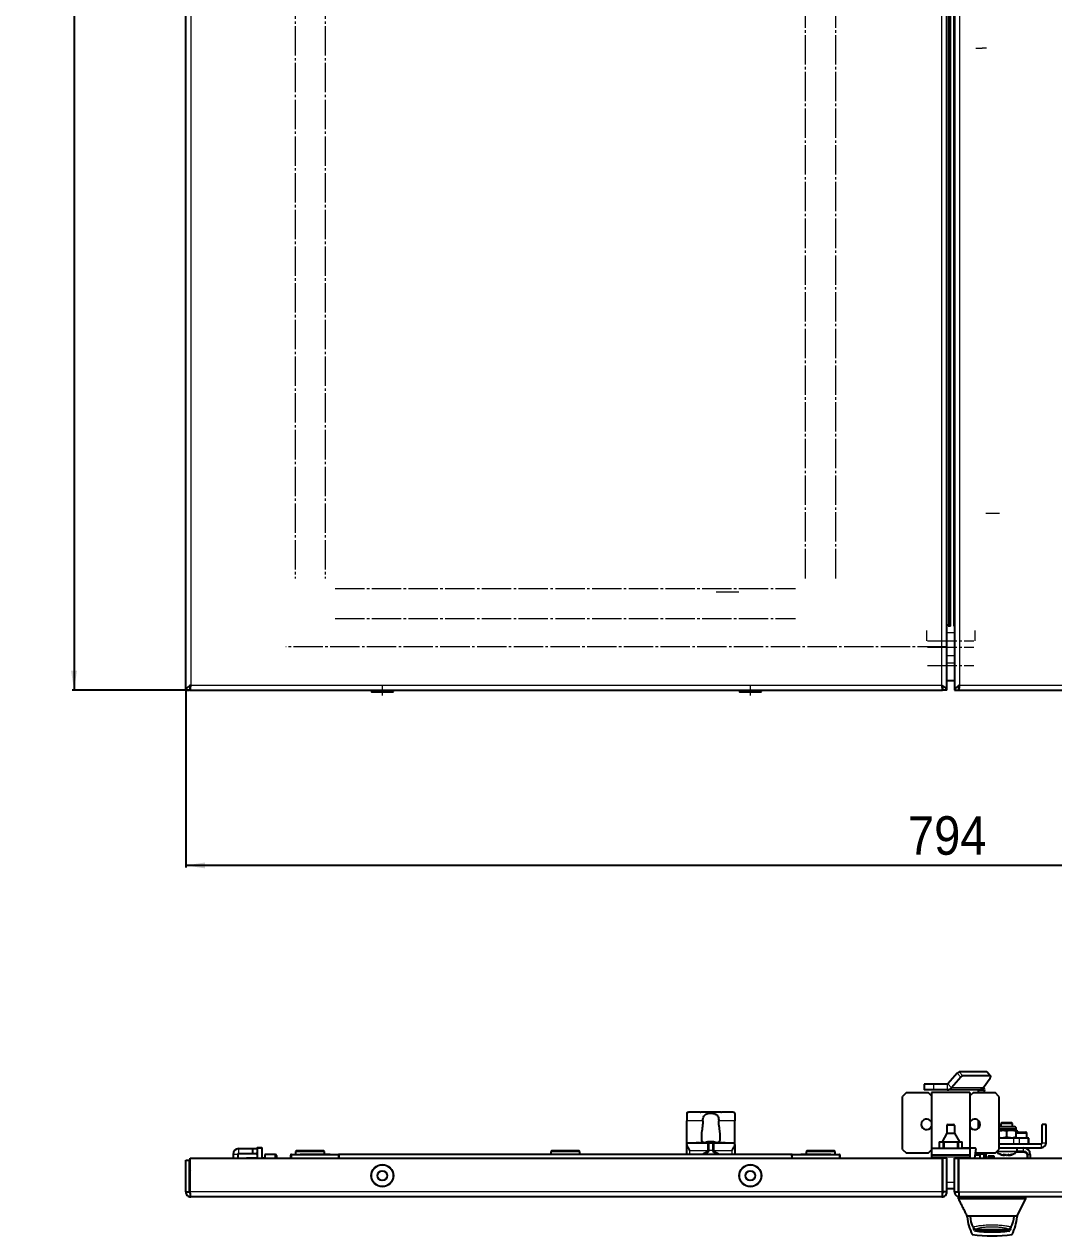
# Model space of a CAD drawing. Header units: millimetres. Extents: x -668 to 1488, y -492 to 1018.
# Drawn here: x 535 to 1069, y -492 to 137 of the extents above; entities that cross this region are included whole.
import ezdxf

# ---------------------------------------------------------------- set-up
doc = ezdxf.new("R2010")
doc.units = ezdxf.units.MM
doc.linetypes.add('SLD-Осевая', pattern=[19.05, 15.24, -1.27, 1.27, -1.27])
doc.linetypes.add('SLD-Сплошная', pattern=[0])
doc.layers.add('FORMAT', color=7, linetype='SLD-Сплошная')
doc.styles.add('SLDTEXTSTYLE0', font='GOTHICI.TTF', dxfattribs={"width": 0.913})
doc.styles.add('SLDTEXTSTYLE1', font='GOTHIC.TTF', dxfattribs={"width": 0.913})
doc.dimstyles.new('SLDDIMSTYLE0', dxfattribs={"dimtxt": 20, "dimasz": 10, "dimexe": 0, "dimexo": 0.0625, "dimgap": 5, "dimtad": 2, "dimdec": 1, "dimrnd": 1e-09, "dimzin": 12, "dimdsep": 46, "dimtxsty": 'SLDTEXTSTYLE0', "dimsah": 1, "dimcen": 0.09, "dimadec": 0, "dimazin": 3, "dimtfac": 1, "dimtofl": 0, "dimtmove": 0, "dimatfit": 3, "dimfxl": 0, "dimfrac": 2, "dimtolj": 1, "dimtzin": 12, "dimarcsym": 0})

# ---------------------------------------------------------------- blocks, each defined once
blk = doc.blocks.new('_D_1')
at = {"layer": 'FORMAT'}
for p, q in [((620.85, 746.66), (559.55, 746.66)), ((560.55, 746.66), (560.55, -208.34)), ((620.85, -208.34), (559.55, -208.34))]:
    blk.add_line(p, q, dxfattribs=at)
for points in [[(560.55, 746.66), (559.01, 736.66), (562.09, 736.66)], [(560.55, -208.34), (562.09, -198.34), (559.01, -198.34)]]:
    blk.add_solid(points, dxfattribs=at)
at = {"layer": 'FORMAT', "insert": (535, 246.99), "char_height": 20, "attachment_point": 1, "rotation": 90, "style": 'SLDTEXTSTYLE1'}
blk.add_mtext('955', dxfattribs=at)
blk = doc.blocks.new('_D_2')
at = {"layer": 'FORMAT'}
for p, q in [((618.56, -208.35), (618.56, -300.34)), ((1412.56, -208.35), (1412.56, -300.34)), ((1412.56, -299.34), (618.56, -299.34))]:
    blk.add_line(p, q, dxfattribs=at)
for points in [[(618.56, -299.34), (628.56, -300.88), (628.56, -297.8)], [(1412.56, -299.34), (1402.56, -297.8), (1402.56, -300.88)]]:
    blk.add_solid(points, dxfattribs=at)
at = {"layer": 'FORMAT', "insert": (993.39, -273.8), "char_height": 20, "attachment_point": 1, "style": 'SLDTEXTSTYLE1'}
blk.add_mtext('794', dxfattribs=at)

msp = doc.modelspace()

# ---------------------------------------------------------------- linework, layer by layer
at = {"color": 7, "linetype": 'SLD-Сплошная', "lineweight": 25}
for p, q in [((618.56, -208.34), (618.56, 746.66)), ((1013.56, -208.34), (1013.56, 746.66)), ((1017.56, 746.66), (1017.56, -208.34)), ((1013.56, -170.54), (1013.69, -170.54)), ((1013.56, -174.54), (1014.1, -174.54)), ((620.86, -208.34), (620.86, -206.64)), ((1011.26, -206.63), (1011.26, -208.34)), ((1013.56, -203.34), (1017.56, -203.34)), ((1019.86, -208.34), (1019.86, -206.64)), ((618.56, -208.34), (620.56, -208.34)), ((620.86, -208.34), (1011.26, -208.34)), ((714.81, -208.34), (714.81, -209.09)), ((726.06, -209.34), (715.06, -209.34)), ((726.31, -209.09), (726.31, -208.34)), ((905.81, -208.34), (905.81, -209.09)), ((908.55, -209.34), (906.06, -209.34)), ((917.06, -209.34), (908.55, -209.34)), ((917.31, -209.09), (917.31, -208.34)), ((1013.56, -208.34), (1011.56, -208.34)), ((1017.56, -208.34), (1019.56, -208.34)), ((1019.86, -208.34), (1410.26, -208.34)), ((1018.91, -407.19), (1014.14, -412.69)), ((1034.16, -406.49), (1020.02, -406.49)), ((1035.99, -408.61), (1021.86, -408.61)), ((1036.28, -408.71), (1034.44, -406.59)), ((1001.83, -412.87), (1001.83, -415.87)), ((1006.83, -412.87), (1001.83, -412.87)), ((1013.78, -412.87), (1006.83, -412.87)), ((1020.74, -409.31), (1015.98, -414.81)), ((1032.45, -414.81), (1036.02, -409.7)), ((992.56, -417.25), (990.56, -419.25)), ((990.56, -446.75), (990.56, -419.25)), ((992.56, -417.25), (1003.81, -417.25)), ((1006.83, -415.87), (1001.83, -415.87)), ((1005.56, -419), (1003.81, -417.25)), ((1025.56, -417.25), (1005.56, -417.25)), ((1005.56, -417.25), (1005.56, -446.25)), ((1013.78, -415.87), (1006.83, -415.87)), ((1030.3, -415.87), (1013.78, -415.87)), ((1025.56, -417.25), (1025.56, -445.85)), ((1027.31, -417.25), (1025.56, -419)), ((1027.31, -417.25), (1038.56, -417.25)), ((1033.06, -416.17), (1030.06, -416.17)), ((1030.06, -417.25), (1030.06, -416.17)), ((1033.06, -417.25), (1033.06, -416.17)), ((1040.56, -419.25), (1038.56, -417.25)), ((1040.56, -419.25), (1040.56, -446.75)), ((885.57, -427.46), (880.06, -427.46)), ((886.46, -427.41), (885.94, -427.41)), ((895.65, -427.35), (886.46, -427.35)), ((896.17, -427.41), (895.65, -427.4)), ((902.06, -427.46), (896.54, -427.46)), ((878.56, -428.02), (878.56, -431.85)), ((878.56, -443.35), (878.56, -431.85)), ((903.56, -428.02), (903.56, -431.85)), ((903.56, -443.35), (903.56, -431.85)), ((1014.05, -433.75), (1017.06, -433.75)), ((1030.06, -432.5), (1030.06, -431.87)), ((1030.06, -432.5), (1030.5, -432.5)), ((1030.06, -435.64), (1030.06, -432.5)), ((1042.06, -432.85), (1041.56, -433.35)), ((1041.56, -433.35), (1041.56, -434.85)), ((1047.3, -433.35), (1041.56, -433.35)), ((1042.06, -432.85), (1046.84, -432.85)), ((1046.84, -432.85), (1047.06, -432.85)), ((1047.56, -433.35), (1047.06, -432.85)), ((1047.56, -433.35), (1047.3, -433.35)), ((1047.56, -434.85), (1047.56, -433.35)), ((1063.06, -443.25), (1063.06, -433.85)), ((1065.06, -433.85), (1063.06, -433.85)), ((1065.06, -443.25), (1065.06, -433.85)), ((886.21, -439.14), (886.21, -441.72)), ((895.91, -441.72), (895.91, -439.14)), ((1013.55, -438.25), (1011.06, -442.75)), ((1013.55, -434.25), (1013.55, -438.25)), ((1013.55, -438.25), (1017.56, -438.25)), ((1017.56, -434.25), (1017.56, -438.25)), ((1017.56, -438.25), (1020.06, -442.75)), ((1040.59, -434.85), (1040.56, -434.85)), ((1040.56, -436.85), (1042.16, -436.85)), ((1040.59, -434.85), (1048.52, -434.85)), ((1044.69, -437.3), (1042.16, -436.85)), ((1047.16, -436.85), (1042.16, -436.85)), ((1044.69, -440.41), (1044.69, -437.3)), ((1049.62, -437.3), (1047.16, -436.85)), ((1049.56, -436.85), (1047.16, -436.85)), ((1049.56, -436.85), (1049.56, -435.89)), ((1050.31, -437.29), (1049.56, -436.85)), ((1049.56, -436.85), (1049.56, -436.85)), ((1049.62, -440.41), (1049.62, -437.3)), ((1049.62, -437.85), (1054.46, -437.85)), ((1050.33, -437.85), (1050.33, -437.3)), ((1055.06, -440.85), (1055.06, -438.45)), ((646.11, -446.3), (653.11, -446.3)), ((653.11, -446.3), (653.11, -448.8)), ((653.11, -446.3), (655.11, -446.3)), ((655.61, -446.34), (655.11, -446.3)), ((655.61, -445.8), (658.11, -445.8)), ((655.61, -446.3), (655.61, -445.8)), ((655.61, -446.3), (655.61, -451.35)), ((658.11, -445.8), (658.11, -446.3)), ((658.11, -446.3), (658.11, -451.35)), ((878.56, -444.23), (878.56, -443.35)), ((878.56, -443.35), (892.06, -443.35)), ((878.56, -449.35), (878.56, -444.23)), ((883.43, -443.25), (883.43, -443.35)), ((883.58, -443.25), (883.58, -443.35)), ((883.7, -443.25), (883.7, -443.35)), ((884.5, -443.25), (883.7, -443.25)), ((884.5, -443.25), (884.5, -443.35)), ((884.66, -443.25), (884.66, -443.35)), ((884.77, -443.25), (884.77, -443.35)), ((885.11, -443.25), (885.11, -443.35)), ((885.3, -443.25), (885.3, -443.35)), ((885.83, -443.25), (885.83, -443.35)), ((886.31, -443.25), (886.31, -443.35)), ((886.48, -443.25), (886.48, -443.35)), ((886.93, -443.25), (886.93, -443.35)), ((887.08, -443.25), (887.08, -443.35)), ((887.2, -443.25), (887.2, -443.35)), ((887.51, -443.25), (887.51, -443.35)), ((888.79, -443.25), (887.67, -443.25)), ((888.79, -443.25), (888.79, -443.35)), ((888.92, -443.25), (888.92, -443.35)), ((889.11, -443.25), (889.11, -443.35)), ((889.12, -443.25), (889.12, -443.35)), ((889.72, -443.25), (889.12, -443.25)), ((889.55, -442.84), (889.55, -442.8)), ((889.72, -443.25), (889.72, -443.35)), ((890.61, -443.25), (890.04, -443.25)), ((890.06, -447.35), (890.06, -443.35)), ((890.06, -443.35), (892.06, -443.35)), ((890.11, -442.75), (890.11, -442.73)), ((890.61, -443.25), (890.61, -443.35)), ((890.62, -443.25), (890.62, -443.35)), ((890.63, -443.25), (890.81, -443.25)), ((890.81, -443.25), (890.81, -443.35)), ((890.81, -443.25), (890.81, -443.25)), ((890.82, -443.25), (890.82, -443.35)), ((890.98, -443.25), (890.98, -443.35)), ((891.77, -443.25), (890.98, -443.25)), ((891.56, -443.03), (891.58, -442.73)), ((891.77, -443.25), (891.77, -443.35)), ((891.78, -443.02), (891.8, -442.8)), ((891.92, -443.25), (891.92, -443.35)), ((892.03, -443.29), (892.37, -443.28)), ((892.04, -443.25), (892.04, -443.35)), ((892.06, -443.35), (892.06, -447.35)), ((892.47, -443.25), (892.47, -443.35)), ((892.56, -443.35), (903.56, -443.35)), ((892.59, -443.25), (892.59, -443.35)), ((892.96, -443.25), (892.96, -443.35)), ((893.21, -443.25), (893.21, -443.35)), ((893.33, -443.25), (893.33, -443.35)), ((893.48, -443.25), (893.48, -443.35)), ((893.6, -443.25), (893.6, -443.35)), ((894.03, -443.25), (894.03, -443.35)), ((894.06, -443.25), (894.03, -443.25)), ((894.06, -443.25), (894.06, -443.35)), ((894.09, -443.25), (894.09, -443.35)), ((894.26, -443.25), (894.26, -443.35)), ((894.61, -443.25), (894.61, -443.35)), ((895.1, -443.25), (895.1, -443.35)), ((895.3, -443.25), (895.3, -443.35)), ((895.64, -443.25), (895.64, -443.35)), ((895.79, -443.25), (895.79, -443.35)), ((896.86, -443.25), (895.79, -443.25)), ((896.86, -443.25), (896.86, -443.35)), ((897.17, -443.25), (897.17, -443.35)), ((897.33, -443.25), (897.33, -443.35)), ((897.71, -443.25), (897.71, -443.35)), ((898.46, -443.25), (897.71, -443.25)), ((898.46, -443.25), (898.46, -443.35)), ((903.56, -444.23), (903.56, -443.35)), ((903.56, -444.23), (903.56, -449.35)), ((1025.56, -446.25), (1005.56, -446.25)), ((1005.56, -446.25), (1005.56, -449.75)), ((1009.56, -442.75), (1009.56, -446.25)), ((1009.56, -442.75), (1011.06, -442.75)), ((1011.06, -442.75), (1020.06, -442.75)), ((1012.06, -442.75), (1012.06, -446.25)), ((1019.06, -442.75), (1019.06, -446.25)), ((1020.06, -442.75), (1021.56, -442.75)), ((1021.56, -446.25), (1021.56, -442.75)), ((1021.56, -445.85), (1028.18, -445.85)), ((1025.56, -446.25), (1025.56, -449.75)), ((1028.62, -446.29), (1027.89, -451.35)), ((1028.62, -446.29), (1028.18, -445.85)), ((1048.25, -440.85), (1040.56, -440.85)), ((1040.56, -443.85), (1062.46, -443.85)), ((1040.56, -445.85), (1062.46, -445.85)), ((1044.69, -440.41), (1042.16, -440.85)), ((1049.62, -440.41), (1047.16, -440.85)), ((1051.33, -440.85), (1048.25, -440.85)), ((1049.56, -440.85), (1049.56, -440.85)), ((1050.06, -447.85), (1050.06, -445.85)), ((1055.79, -440.85), (1051.33, -440.85)), ((1056.06, -440.85), (1055.79, -440.85)), ((1056.06, -443.85), (1056.06, -440.85)), ((618.56, -468.75), (618.56, -452.35)), ((618.56, -452.35), (620.56, -452.35)), ((620.56, -468.75), (620.56, -452.35)), ((620.86, -468.75), (620.86, -451.35)), ((620.86, -451.35), (1011.26, -451.35)), ((643.11, -449.3), (643.11, -451.35)), ((645.61, -449.3), (645.61, -451.35)), ((646.11, -448.8), (653.11, -448.8)), ((650.16, -451.3), (650.11, -451.35)), ((655.61, -451.3), (650.16, -451.3)), ((650.16, -451.3), (650.16, -451.35)), ((653.11, -448.8), (655.11, -448.8)), ((659.36, -451.3), (658.11, -451.3)), ((665.01, -449.3), (659.61, -449.3)), ((659.61, -449.3), (659.61, -451.35)), ((665.61, -449.9), (665.61, -451.35)), ((673.06, -451.35), (673.06, -449.65)), ((673.36, -449.35), (697.76, -449.35)), ((676.06, -447.35), (675.56, -447.85)), ((675.56, -447.85), (675.56, -449.35)), ((690.56, -447.85), (675.56, -447.85)), ((676.06, -447.35), (690.06, -447.35)), ((677.91, -449.15), (677.91, -449.35)), ((681.72, -449.15), (681.72, -449.35)), ((681.72, -449.15), (682.52, -449.15)), ((682.52, -449.15), (682.52, -449.35)), ((682.52, -449.15), (684.4, -449.15)), ((683.86, -449.15), (683.86, -449.13)), ((684.4, -449.15), (684.4, -449.35)), ((684.4, -449.15), (685.45, -449.15)), ((685.45, -449.15), (685.45, -449.35)), ((685.45, -449.15), (686.85, -449.15)), ((687.01, -449.13), (687.01, -449.35)), ((687.1, -449.15), (687.1, -449.35)), ((687.1, -449.15), (688.46, -449.15)), ((688.46, -449.15), (688.46, -449.35)), ((688.46, -449.15), (690.45, -449.15)), ((690.56, -447.85), (690.06, -447.35)), ((690.45, -449.15), (690.45, -449.35)), ((690.45, -449.15), (693.41, -449.15)), ((690.56, -449.15), (690.56, -447.85)), ((693.41, -449.15), (693.41, -449.35)), ((933.06, -449.35), (698.06, -449.35)), ((698.06, -449.35), (698.06, -449.65)), ((698.06, -449.65), (698.06, -450.3)), ((698.06, -450.3), (698.06, -451.35)), ((808.56, -447.35), (808.06, -447.85)), ((808.06, -447.85), (808.06, -449.35)), ((823.06, -447.85), (808.06, -447.85)), ((808.56, -447.35), (822.56, -447.35)), ((823.06, -447.85), (822.56, -447.35)), ((823.06, -449.35), (823.06, -447.85)), ((890.06, -447.35), (890.06, -447.38)), ((892.06, -447.38), (892.06, -447.35)), ((933.06, -449.35), (933.06, -449.65)), ((933.06, -450.3), (933.06, -449.65)), ((933.06, -450.3), (933.06, -451.35)), ((933.36, -449.35), (957.76, -449.35)), ((937.7, -449.15), (937.7, -449.35)), ((937.7, -449.15), (938.06, -449.15)), ((938.06, -449.15), (938.06, -449.35)), ((938.06, -449.15), (938.3, -449.15)), ((938.3, -449.15), (938.3, -449.35)), ((938.3, -449.15), (938.41, -449.15)), ((938.41, -449.15), (938.41, -449.35)), ((939.44, -449.15), (939.44, -449.35)), ((939.44, -449.15), (940.12, -449.15)), ((940.12, -449.15), (940.12, -449.35)), ((940.12, -449.15), (940.45, -449.15)), ((940.45, -449.15), (940.45, -449.35)), ((941.06, -447.35), (940.56, -447.85)), ((940.56, -447.85), (940.56, -449.15)), ((955.56, -447.85), (940.56, -447.85)), ((941.06, -447.35), (955.06, -447.35)), ((943.77, -449.35), (943.77, -449.13)), ((943.9, -449.15), (944.68, -449.15)), ((944.68, -449.15), (945.48, -449.15)), ((944.68, -449.15), (944.68, -449.35)), ((945.48, -449.15), (945.48, -449.35)), ((945.48, -449.15), (945.97, -449.15)), ((945.97, -449.15), (945.97, -449.35)), ((945.97, -449.15), (947.36, -449.15)), ((946.99, -449.13), (946.99, -449.15)), ((947.36, -449.15), (947.36, -449.35)), ((947.36, -449.15), (948.4, -449.15)), ((948.4, -449.15), (948.4, -449.35)), ((949.45, -449.15), (949.45, -449.35)), ((949.45, -449.15), (951.42, -449.15)), ((951.42, -449.15), (951.42, -449.35)), ((951.42, -449.15), (953.41, -449.15)), ((953.41, -449.15), (953.41, -449.35)), ((955.56, -447.85), (955.06, -447.35)), ((955.56, -449.35), (955.56, -447.85)), ((958.06, -449.65), (958.06, -451.35)), ((990.56, -446.75), (992.56, -448.75)), ((1003.81, -448.75), (992.56, -448.75)), ((1003.81, -448.75), (1005.56, -447)), ((1025.56, -449.75), (1005.56, -449.75)), ((1005.56, -449.75), (1005.56, -450.84)), ((1005.56, -450.84), (1005.56, -451.35)), ((1011.26, -468.75), (1011.26, -451.35)), ((1013.56, -451.35), (1011.56, -451.35)), ((1011.56, -468.75), (1011.56, -451.35)), ((1013.56, -468.75), (1013.56, -451.35)), ((1017.56, -451.35), (1019.56, -451.35)), ((1017.56, -468.75), (1017.56, -451.35)), ((1019.56, -468.75), (1019.56, -451.35)), ((1019.86, -468.75), (1019.86, -451.35)), ((1019.86, -451.35), (1410.26, -451.35)), ((1025.56, -449.75), (1025.56, -450.84)), ((1025.56, -450.84), (1025.56, -451.35)), ((1030.86, -449.75), (1028.12, -449.75)), ((1038.56, -448.75), (1028.26, -448.75)), ((1030.92, -448.75), (1030.86, -449.45)), ((1030.86, -451.35), (1030.86, -449.45)), ((1032.86, -451.35), (1032.86, -449.45)), ((1033.56, -449.75), (1032.86, -449.75)), ((1033.56, -449.75), (1033.56, -451.25)), ((1038.16, -450.3), (1034.96, -450.3)), ((1034.96, -450.3), (1034.96, -451.25)), ((1034.96, -451.05), (1038.16, -451.05)), ((1038.16, -451.25), (1038.16, -450.3)), ((1038.56, -448.75), (1040.56, -446.75)), ((1043.2, -449.7), (1043.2, -449.75)), ((1043.49, -449.3), (1043.49, -449.75)), ((1043.5, -449.75), (1043.5, -449.3)), ((1043.67, -449.75), (1043.5, -449.71)), ((1043.67, -449.29), (1043.67, -449.75)), ((1043.71, -449.75), (1043.71, -449.29)), ((1044.47, -449.67), (1044.47, -449.75)), ((1044.5, -449.69), (1044.5, -449.75)), ((1044.56, -449.72), (1044.5, -449.75)), ((1045.4, -449.75), (1045.4, -449.43)), ((1045.61, -449.75), (1045.61, -449.71)), ((1045.91, -449.65), (1045.91, -449.75)), ((1045.94, -449.65), (1045.94, -449.75)), ((1053.56, -447.75), (1050.02, -447.75)), ((1055.56, -451.35), (1055.56, -449.75)), ((1056.86, -449.45), (1056.86, -451.35)), ((618.56, -468.75), (620.56, -468.75)), ((1010.96, -471.35), (621.16, -471.35)), ((1011.56, -467.25), (1011.26, -467.25)), ((1013.56, -468.75), (1011.56, -468.75)), ((1011.56, -468.93), (1011.56, -469.35)), ((1017.56, -467.25), (1013.56, -467.25)), ((1017.56, -468.75), (1019.56, -468.75)), ((1019.56, -469.35), (1019.56, -468.75)), ((1019.56, -472.35), (1019.56, -471.35)), ((1020.16, -471.35), (1019.56, -471.35)), ((1409.96, -471.35), (1020.16, -471.35)), ((1054.56, -472.35), (1054.56, -471.35)), ((1049.06, -472.35), (1025.06, -472.35)), ((1050.06, -481.35), (1054.58, -472.3)), ((1026.46, -481.35), (1024.06, -481.35)), ((1024.09, -481.35), (1024.09, -481.56)), ((1047.65, -481.35), (1026.46, -481.35)), ((1050.06, -481.35), (1047.65, -481.35)), ((1050.02, -481.56), (1050.02, -481.35)), ((1031.22, -488.34), (1042.82, -488.34)), ((1031.22, -488.34), (1031.37, -488.34))]:
    msp.add_line(p, q, dxfattribs=at)
at = {"color": 7, "linetype": 'SLD-Сплошная', "lineweight": 18}
for p, q in [((621.16, 744.06), (621.16, -205.74)), ((1010.96, -205.74), (1010.96, 744.06)), ((1014.57, -175.47), (1014.57, 712.99)), ((1015.04, 713.01), (1015.04, -175.49)), ((1015.61, -175.16), (1015.61, 712.67)), ((1016.96, 712.67), (1016.96, -175.16)), ((1020.16, 190.31), (1020.16, -205.74)), ((1013.56, -178.53), (1017.56, -178.53)), ((1013.56, -182.85), (1017.56, -182.85)), ((1013.56, -186.08), (1017.56, -186.08)), ((1013.56, -190.4), (1017.56, -190.4)), ((1013.56, -194.17), (1017.56, -194.17)), ((1013.56, -195.62), (1017.56, -195.62)), ((621.16, -205.74), (1010.96, -205.74)), ((1020.16, -205.74), (1409.96, -205.74)), ((714.81, -209.09), (726.31, -209.09)), ((905.81, -209.09), (908.41, -209.09)), ((908.41, -209.09), (917.31, -209.09)), ((1020.74, -409.31), (1018.91, -407.19)), ((1021.86, -408.61), (1020.02, -406.49)), ((1035.99, -408.61), (1034.16, -406.49)), ((1006.83, -415.87), (1006.83, -412.87)), ((1013.78, -412.87), (1013.78, -415.87)), ((1014.14, -412.69), (1015.98, -414.81)), ((1032.45, -414.81), (1015.98, -414.81)), ((886.96, -431.85), (878.56, -431.85)), ((903.56, -431.85), (895.15, -431.85)), ((1017.56, -434.25), (1013.55, -434.25)), ((1040.56, -435.89), (1049.56, -435.89)), ((1055.06, -438.45), (1049.62, -438.45)), ((646.11, -448.8), (646.11, -446.3)), ((658.11, -446.3), (655.61, -446.3)), ((887.67, -443.25), (887.67, -443.35)), ((889.56, -447.35), (889.56, -443.35)), ((892.56, -443.35), (892.56, -447.35)), ((1011.56, -442.75), (1011.56, -446.25)), ((1019.56, -442.75), (1019.56, -446.25)), ((1048.25, -443.85), (1048.25, -440.85)), ((1051.33, -443.85), (1051.33, -440.85)), ((1053.26, -447.85), (1053.26, -445.85)), ((1055.79, -443.85), (1055.79, -440.85)), ((1062.46, -443.85), (1062.46, -445.85)), ((1063.06, -443.25), (1065.06, -443.25)), ((645.61, -449.3), (643.11, -449.3)), ((659.36, -451.35), (659.36, -451.3)), ((665.01, -451.35), (665.01, -449.3)), ((673.36, -449.65), (673.06, -449.65)), ((673.36, -449.35), (673.36, -449.65)), ((673.36, -449.65), (673.36, -451.35)), ((697.76, -449.65), (673.36, -449.65)), ((679.15, -449.15), (679.15, -449.35)), ((697.76, -449.35), (697.76, -449.65)), ((697.76, -451.35), (697.76, -449.65)), ((698.06, -449.65), (697.76, -449.65)), ((880.06, -447.35), (880.06, -449.35)), ((880.06, -447.35), (889.56, -447.35)), ((889.19, -447.86), (889.33, -448.35)), ((889.56, -447.35), (890.06, -447.35)), ((889.56, -447.38), (889.56, -447.35)), ((889.56, -447.38), (890.06, -447.38)), ((892.06, -447.35), (890.06, -447.35)), ((892.06, -447.35), (892.56, -447.35)), ((892.06, -447.38), (892.56, -447.38)), ((892.56, -447.35), (892.56, -447.38)), ((892.56, -447.35), (902.06, -447.35)), ((892.78, -448.35), (892.92, -447.86)), ((902.06, -449.35), (902.06, -447.35)), ((933.36, -449.65), (933.06, -449.65)), ((933.36, -449.65), (933.36, -449.35)), ((933.36, -449.65), (933.36, -451.35)), ((957.76, -449.65), (933.36, -449.65)), ((942.18, -449.15), (942.18, -449.35)), ((957.76, -449.35), (957.76, -449.65)), ((957.76, -451.35), (957.76, -449.65)), ((958.06, -449.65), (957.76, -449.65)), ((1025.56, -450.84), (1005.56, -450.84)), ((1028.18, -449.35), (1030.86, -449.35)), ((1032.86, -449.45), (1030.86, -449.45)), ((1032.86, -449.35), (1033.63, -449.35)), ((1034.06, -451.35), (1034.06, -449.75)), ((1039.06, -448.25), (1039.75, -448.25)), ((1049.49, -448.05), (1039.26, -448.05)), ((1049.59, -447.85), (1039.46, -447.85)), ((1049.38, -448.25), (1053.56, -448.25)), ((1049.96, -448.05), (1049.49, -448.05)), ((1050.06, -447.85), (1049.59, -447.85)), ((1055.06, -449.75), (1055.06, -451.35)), ((1055.5, -449.45), (1056.86, -449.45)), ((1011.56, -463.99), (1011.26, -463.99)), ((1017.56, -463.99), (1013.56, -463.99)), ((1011.26, -468.75), (620.86, -468.75)), ((1019.86, -468.75), (1410.26, -468.75)), ((1025.06, -472.35), (1025.06, -471.35)), ((1049.06, -472.35), (1049.06, -471.35))]:
    msp.add_line(p, q, dxfattribs=at)
at = {"color": 7, "linetype": 'SLD-Сплошная', "lineweight": 25, "flags": 128}
for points in [[(1036.02, -409.7), (1036.17, -409.47), (1036.27, -409.26), (1036.33, -409.07), (1036.35, -408.91), (1036.32, -408.78), (1036.25, -408.69), (1036.14, -408.63), (1035.99, -408.61)], [(1045.91, -449.7), (1045.9, -449.71), (1045.61, -449.75)], [(620.86, -457.33), (620.69, -457.6), (620.56, -457.85)], [(620.56, -461.85), (620.73, -460.24), (620.86, -459.75)], [(620.86, -463.95), (620.73, -463.46), (620.56, -461.85)], [(620.56, -465.85), (620.69, -466.1), (620.86, -466.37)], [(1027.94, -488.78), (1027.58, -487.89), (1027.48, -487.61)], [(1046.75, -487.3), (1046.53, -487.89), (1046.17, -488.78)]]:
    msp.add_lwpolyline(points, dxfattribs=at)
at = {"color": 7, "linetype": 'SLD-Сплошная', "lineweight": 18, "flags": 128}
for points in [[(620.86, -457.93), (620.56, -458.52), (620.56, -458.54)], [(620.56, -465.17), (620.56, -465.19), (620.86, -465.78)]]:
    msp.add_lwpolyline(points, dxfattribs=at)
at = {"color": 7, "linetype": 'SLD-Сплошная', "lineweight": 25}
for centre, radius in [((720.56, -460.35), 5.75), ((720.56, -460.35), 2.5), ((911.56, -460.35), 5.75), ((911.56, -460.35), 2.5)]:
    msp.add_circle(centre, radius, dxfattribs=at)
at = {"color": 7, "linetype": 'SLD-Сплошная', "lineweight": 18}
for centre in [(720.56, -460.35), (911.56, -460.35)]:
    msp.add_circle(centre, 5.5, dxfattribs=at)
at = {"color": 7, "linetype": 'SLD-Сплошная', "lineweight": 25}
for centre, radius, start, end in [((715.06, -209.09), 0.25, 180, 270), ((726.06, -209.09), 0.25, 270, 0), ((906.06, -209.09), 0.25, 180, 270), ((917.06, -209.09), 0.25, 270, 0), ((1020.44, -408.37), 1.93, 102.48392, 142.40224), ((1022.27, -410.49), 1.93, 102.48392, 142.40224), ((1034.19, -406.83), 0.349, 43.92833, 95.92878), ((1013.77, -412.38), 0.488, 270.87936, 320.24354), ((1013.73, -412.94), 2.93, 270.87936, 320.24354), ((1003.06, -433.75), 2.75, 24.61998, 335.38002), ((1014.05, -434.25), 0.5, 90, 180), ((1017.06, -434.25), 0.5, 0, 90), ((1028.06, -433.75), 2.75, 204.61998, 155.38002), ((1048.52, -435.89), 1.03, 0, 90), ((1054.46, -438.45), 0.6, 0, 90), ((646.11, -449.3), 3, 90, 180), ((891.06, -450.65), 8, 100.36105, 108.44798), ((891.05, -450.61), 7.96, 100.89077, 108.04758), ((888.74, -443.65), 0.629, 75.56061, 104.43939), ((891.13, -449.07), 6.42, 102.43439, 110.29863), ((890.3, -446.51), 3.79, 92.89181, 101.41741), ((890.8, -450.26), 7.54, 92.0538, 98.08286), ((890.03, -443.25), 0.529, 72.04531, 81.62058), ((890.32, -447.07), 4.35, 79.33098, 87.2142), ((891.79, -447.07), 4.35, 92.7858, 100.66902), ((887.8, -443.78), 3.47, 12.23422, 16.46564), ((891.73, -450.29), 7.26, 85.75775, 94.24225), ((891.3, -450.28), 7.56, 85.34019, 87.94363), ((892.1, -443.32), 0.598, 99.01037, 119.47613), ((890.94, -444.97), 2.34, 55.39631, 68.27823), ((891.81, -446.51), 3.79, 78.58259, 87.10819), ((891.06, -450.65), 8, 70.1778, 79.63895), ((1053.26, -449.45), 3.6, 0, 90), ((1062.46, -443.25), 0.6, 270, 0), ((1062.46, -443.25), 2.6, 270, 0), ((646.11, -449.3), 0.5, 90, 180), ((655.11, -449.3), 0.5, 0, 90), ((659.36, -451.05), 0.25, 270, 0), ((665.01, -449.9), 0.6, 0, 90), ((673.36, -449.65), 0.3, 90, 180), ((697.76, -449.65), 0.3, 0, 90), ((891.06, -454.35), 6.25, 106.01339, 126.8699), ((889.06, -447.38), 1, 286.01339, 0), ((893.06, -447.38), 1, 180, 253.98661), ((891.06, -454.35), 6.25, 53.1301, 73.98661), ((933.36, -449.65), 0.3, 90, 180), ((957.76, -449.65), 0.3, 0, 90), ((1034.46, -449.45), 1.6, 154.05552, 180), ((1044.56, -440.85), 9, 233.1301, 260.06184), ((1044.68, -441.13), 8.7, 247.04384, 262.19579), ((1044.27, -443.06), 6.77, 243.84337, 260.92447), ((1043.3, -442.23), 7.07, 264.24699, 275.75301), ((1044.33, -447.09), 2.78, 231.39719, 252.55931), ((1043.89, -444.96), 4.83, 261.51445, 261.84337), ((1043.7, -449.59), 0.261, 216.15143, 217.25209), ((1044.63, -440.91), 8.89, 263.76729, 264.01043), ((1045.23, -446.88), 2.97, 239.17887, 255.2323), ((1045.4, -448.14), 1.79, 219.07445, 243.97081), ((1043.83, -445.54), 4.26, 278.69652, 279.04651), ((1045.28, -445.54), 4.26, 260.95349, 261.30348), ((1043.8, -446.68), 3.19, 285.22643, 309.29893), ((1044.39, -448.61), 1.52, 311.59883, 339.64636), ((1044.48, -440.91), 8.89, 275.98957, 276.23271), ((1044.28, -442.75), 7.09, 279.44276, 293.2387), ((1045.22, -444.96), 4.83, 278.15663, 278.48555), ((1044.7, -441.7), 8.14, 278.72305, 291.64085), ((1044.56, -440.85), 9, 279.93816, 306.8699), ((1047.39, -447.9), 1.4, 257.05409, 282.94591), ((1049.81, -447.85), 0.25, 306.8699, 0), ((1016.12, -481.56), 7.98, 358.26695, 359.99994), ((1050.94, -479), 27, 185.96099, 206.16954), ((1037.06, -481.35), 11.4, 180, 210.87421), ((1037.06, -481.35), 11.4, 329.05608, 0), ((1023.17, -479), 27, 333.83046, 354.03918), ((1057.99, -481.56), 7.98, 180, 181.7325), ((1028.4, -488.59), 0.5, 203.04365, 263.74905), ((1037.06, -409.56), 80, 263.74905, 276.25095), ((1045.71, -488.59), 0.5, 276.25095, 336.95635), ((1037.06, -409.56), 82, 262.75342, 277.24658)]:
    msp.add_arc(centre, radius, start, end, dxfattribs=at)
at = {"color": 7, "linetype": 'SLD-Сплошная', "lineweight": 18}
for centre, radius, start, end in [((891.06, -454.35), 6.75, 106.01339, 132.20545), ((889.06, -447.38), 0.5, 286.01339, 0), ((893.06, -447.38), 0.5, 180, 253.98661), ((891.06, -454.35), 6.75, 47.79455, 73.98661)]:
    msp.add_arc(centre, radius, start, end, dxfattribs=at)
at = {"color": 7, "linetype": 'SLD-Сплошная', "lineweight": 25}
for points, knots in [([(621.16, -205.74), (620.87, -205.93), (620.23, -206.33), (619.38, -206.95), (618.7, -207.64), (618.6, -208.1), (618.56, -208.34)], [0, 0, 0, 0, 0.2113527, 0.4661677, 0.7210903, 1, 1, 1, 1]), ([(621.16, -205.74), (621.02, -206.12), (620.8, -206.74), (620.59, -207.61), (620.57, -208.1), (620.56, -208.34)], [0, 0, 0, 0, 0.4375, 0.71569, 1, 1, 1, 1]), ([(1011.56, -208.34), (1011.53, -207.96), (1011.48, -207.34), (1011.22, -206.48), (1011.04, -205.99), (1010.96, -205.74)], [0, 0, 0, 0, 0.4375, 0.71569, 1, 1, 1, 1]), ([(1013.56, -208.34), (1013.53, -208.16), (1013.46, -207.75), (1012.93, -207.13), (1012.06, -206.44), (1011.33, -205.98), (1010.96, -205.74)], [0, 0, 0, 0, 0.213506, 0.468322, 0.723241, 1, 1, 1, 1]), ([(1020.16, -205.74), (1019.87, -205.93), (1019.23, -206.33), (1018.38, -206.95), (1017.7, -207.64), (1017.6, -208.1), (1017.56, -208.34)], [0, 0, 0, 0, 0.211353, 0.466168, 0.72109, 1, 1, 1, 1]), ([(1020.16, -205.74), (1020.02, -206.12), (1019.8, -206.74), (1019.59, -207.61), (1019.57, -208.1), (1019.56, -208.34)], [0, 0, 0, 0, 0.4375, 0.71569, 1, 1, 1, 1]), ([(1032.6, -414.6), (1032.67, -414.7), (1033, -415.15), (1033.03, -415.72), (1033.06, -416.17)], [0, 0, 0, 0, 0.222729, 1, 1, 1, 1]), ([(880.06, -427.46), (879.89, -427.46), (879.55, -427.47), (879.11, -427.53), (878.77, -427.65), (878.58, -427.82), (878.56, -427.96), (878.56, -428.02)], [0, 0, 0, 0, 0.2129003, 0.4257071, 0.6406126, 0.8533821, 1, 1, 1, 1]), ([(885.57, -427.46), (885.68, -427.45), (885.81, -427.43), (885.92, -427.42), (885.94, -427.41)], [0, 0, 0, 0, 0.789403, 1, 1, 1, 1]), ([(896.17, -427.41), (896.19, -427.41), (896.3, -427.43), (896.43, -427.44), (896.54, -427.46)], [0, 0, 0, 0, 0.161974, 1, 1, 1, 1]), ([(903.56, -428.02), (903.54, -427.94), (903.51, -427.78), (903.27, -427.61), (902.91, -427.51), (902.49, -427.46), (902.19, -427.46), (902.06, -427.46)], [0, 0, 0, 0, 0.205683, 0.411346, 0.618649, 0.832339, 1, 1, 1, 1]), ([(886.96, -431.85), (886.91, -432.85), (886.8, -434.99), (886.28, -437.43), (886.22, -438.74), (886.21, -439.14)], [0, 0, 0, 0, 0.378823, 0.812228, 1, 1, 1, 1]), ([(886.96, -431.85), (886.98, -431.44), (887.02, -430.61), (887.39, -429.51), (888.04, -428.71), (888.96, -428.22), (890.11, -427.97), (891.44, -427.93), (892.79, -428.1), (893.91, -428.57), (894.64, -429.37), (895.03, -430.4), (895.14, -431.26), (895.15, -431.75), (895.15, -431.85)], [0, 0, 0, 0, 0.088505, 0.177138, 0.262858, 0.344694, 0.430485, 0.525193, 0.625645, 0.723911, 0.812494, 0.894483, 0.978997, 1, 1, 1, 1]), ([(895.91, -439.14), (895.82, -438.23), (895.65, -436.37), (895.18, -433.77), (895.16, -432.24), (895.15, -431.85)], [0, 0, 0, 0, 0.417668, 0.852903, 1, 1, 1, 1]), ([(1042.16, -436.85), (1042.1, -436.85), (1041.56, -436.85), (1041.03, -437), (1040.56, -437.12)], [0, 0, 0, 0, 0.1108998, 1, 1, 1, 1]), ([(1047.16, -436.85), (1047.1, -436.85), (1046.27, -436.86), (1045.45, -437.09), (1044.69, -437.3)], [0, 0, 0, 0, 0.0702006, 1, 1, 1, 1]), ([(1049.55, -436.85), (1049.56, -436.86), (1049.58, -436.88), (1049.61, -437.12), (1049.62, -437.3)], [0, 0, 0, 0, 0.268634, 1, 1, 1, 1]), ([(1050.33, -437.3), (1050.21, -437.23), (1049.97, -437.08), (1049.72, -437.04), (1049.59, -437.02)], [0, 0, 0, 0, 0.494003, 1, 1, 1, 1]), ([(878.56, -444.23), (878.58, -444.4), (878.64, -444.83), (879.1, -445.77), (879.63, -446.66), (879.98, -447.24), (880.05, -447.35), (880.06, -447.35)], [0, 0, 0, 0, 0.19414, 0.485275, 0.898779, 0.996769, 1, 1, 1, 1]), ([(883.58, -443.25), (883.55, -443.25), (883.51, -443.25), (883.46, -443.25), (883.43, -443.25), (883.43, -443.25), (883.43, -443.25)], [0, 0, 0, 0, 0.280836, 0.55925, 0.779182, 1, 1, 1, 1]), ([(883.7, -443.25), (883.7, -443.25), (883.69, -443.25), (883.67, -443.25), (883.62, -443.25), (883.59, -443.25), (883.58, -443.25)], [0, 0, 0, 0, 0.280888, 0.559482, 0.77927, 1, 1, 1, 1]), ([(884.66, -443.25), (884.64, -443.25), (884.61, -443.25), (884.55, -443.25), (884.52, -443.25), (884.5, -443.25)], [0, 0, 0, 0, 0.280638, 0.560877, 1, 1, 1, 1]), ([(884.77, -443.25), (884.77, -443.25), (884.77, -443.25), (884.74, -443.25), (884.7, -443.25), (884.67, -443.25), (884.66, -443.25)], [0, 0, 0, 0, 0.280941, 0.559114, 0.779089, 1, 1, 1, 1]), ([(885.3, -443.25), (885.24, -443.25), (885.13, -443.25), (885.12, -443.25), (885.11, -443.25)], [0, 0, 0, 0, 0.559312, 1, 1, 1, 1]), ([(885.83, -443.25), (885.77, -443.25), (885.65, -443.25), (885.45, -443.25), (885.36, -443.25), (885.3, -443.25)], [0, 0, 0, 0, 0.280496, 0.560765, 1, 1, 1, 1]), ([(886.31, -443.25), (886.24, -443.25), (886.12, -443.25), (885.92, -443.25), (885.83, -443.25)], [0, 0, 0, 0, 0.560137, 1, 1, 1, 1]), ([(886.21, -441.72), (886.25, -442), (886.33, -442.54), (887.12, -443), (888.12, -443.2), (888.89, -443.24), (889.17, -443.25)], [0, 0, 0, 0, 0.289157, 0.579411, 0.847533, 1, 1, 1, 1]), ([(886.48, -443.25), (886.47, -443.25), (886.46, -443.25), (886.35, -443.25), (886.31, -443.25)], [0, 0, 0, 0, 0.559914, 1, 1, 1, 1]), ([(887.08, -443.25), (887.06, -443.25), (887.01, -443.25), (886.96, -443.25), (886.93, -443.25), (886.93, -443.25), (886.93, -443.25)], [0, 0, 0, 0, 0.2807653, 0.5591779, 0.7791749, 1, 1, 1, 1]), ([(887.2, -443.25), (887.19, -443.25), (887.19, -443.25), (887.17, -443.25), (887.12, -443.25), (887.09, -443.25), (887.08, -443.25)], [0, 0, 0, 0, 0.280828, 0.559417, 0.779393, 1, 1, 1, 1]), ([(887.67, -443.25), (887.65, -443.25), (887.6, -443.25), (887.54, -443.25), (887.51, -443.25), (887.51, -443.25), (887.51, -443.25)], [0, 0, 0, 0, 0.280951, 0.559967, 0.779431, 1, 1, 1, 1]), ([(888.92, -443.25), (888.92, -443.25), (888.92, -443.25), (888.88, -443.25), (888.83, -443.25), (888.8, -443.25), (888.79, -443.25)], [0, 0, 0, 0, 0.280713, 0.558701, 0.779045, 1, 1, 1, 1]), ([(889.12, -443.25), (889.12, -443.25), (889.12, -443.25), (889.11, -443.25), (889.11, -443.25)], [0, 0, 0, 0, 0.5600811, 1, 1, 1, 1]), ([(889.56, -443.35), (889.56, -443.35), (889.56, -443.35), (889.56, -443.35), (889.58, -443.35), (889.61, -443.35), (889.73, -443.35), (889.95, -443.35), (890.02, -443.35), (890.06, -443.35)], [0, 0, 0, 0, 0.00167, 0.003889, 0.009531, 0.034361, 0.132751, 0.526214, 1, 1, 1, 1]), ([(889.89, -443.25), (889.87, -443.25), (889.83, -443.25), (889.75, -443.25), (889.73, -443.25), (889.72, -443.25)], [0, 0, 0, 0, 0.281226, 0.561522, 1, 1, 1, 1]), ([(890.62, -443.25), (890.62, -443.25), (890.62, -443.25), (890.62, -443.25), (890.61, -443.25)], [0, 0, 0, 0, 0.559504, 1, 1, 1, 1]), ([(890.98, -443.25), (890.95, -443.25), (890.91, -443.25), (890.85, -443.25), (890.83, -443.25), (890.82, -443.25), (890.82, -443.25)], [0, 0, 0, 0, 0.280855, 0.559718, 0.779518, 1, 1, 1, 1]), ([(891.92, -443.25), (891.9, -443.25), (891.85, -443.25), (891.8, -443.25), (891.78, -443.25), (891.78, -443.25), (891.77, -443.25)], [0, 0, 0, 0, 0.280813, 0.559099, 0.77917, 1, 1, 1, 1]), ([(892.04, -443.25), (892.04, -443.25), (892.04, -443.25), (892.01, -443.25), (891.96, -443.25), (891.93, -443.25), (891.92, -443.25)], [0, 0, 0, 0, 0.280912, 0.559405, 0.779108, 1, 1, 1, 1]), ([(892.06, -443.35), (892.09, -443.35), (892.17, -443.35), (892.43, -443.35), (892.55, -443.35), (892.56, -443.35)], [0, 0, 0, 0, 0.475461, 0.994056, 1, 1, 1, 1]), ([(892.47, -443.25), (892.45, -443.25), (892.41, -443.25), (892.35, -443.25), (892.33, -443.25), (892.33, -443.25), (892.33, -443.25)], [0, 0, 0, 0, 0.280888, 0.559023, 0.779155, 1, 1, 1, 1]), ([(892.59, -443.25), (892.59, -443.25), (892.59, -443.25), (892.56, -443.25), (892.51, -443.25), (892.48, -443.25), (892.47, -443.25)], [0, 0, 0, 0, 0.2809, 0.559498, 0.779148, 1, 1, 1, 1]), ([(892.96, -443.25), (892.9, -443.25), (892.8, -443.25), (892.66, -443.25), (892.6, -443.25), (892.59, -443.25), (892.59, -443.25)], [0, 0, 0, 0, 0.280935, 0.559487, 0.779245, 1, 1, 1, 1]), ([(893.21, -443.25), (893.17, -443.25), (893.09, -443.25), (893, -443.25), (892.96, -443.25)], [0, 0, 0, 0, 0.559441, 1, 1, 1, 1]), ([(893.05, -443.25), (893.49, -443.22), (894.4, -443.15), (895.34, -442.84), (895.84, -442.36), (895.89, -441.91), (895.91, -441.72)], [0, 0, 0, 0, 0.258101, 0.532051, 0.800559, 1, 1, 1, 1]), ([(893.33, -443.25), (893.33, -443.25), (893.32, -443.25), (893.25, -443.25), (893.21, -443.25)], [0, 0, 0, 0, 0.5603128, 1, 1, 1, 1]), ([(893.48, -443.25), (893.46, -443.25), (893.41, -443.25), (893.36, -443.25), (893.33, -443.25), (893.33, -443.25), (893.33, -443.25)], [0, 0, 0, 0, 0.2809103, 0.559174, 0.7791663, 1, 1, 1, 1]), ([(893.6, -443.25), (893.6, -443.25), (893.59, -443.25), (893.57, -443.25), (893.52, -443.25), (893.49, -443.25), (893.48, -443.25)], [0, 0, 0, 0, 0.280849, 0.55949, 0.779158, 1, 1, 1, 1]), ([(894.09, -443.25), (894.08, -443.25), (894.07, -443.25), (894.06, -443.25), (894.06, -443.25)], [0, 0, 0, 0, 0.560691, 1, 1, 1, 1]), ([(894.26, -443.25), (894.23, -443.25), (894.16, -443.25), (894.11, -443.25), (894.09, -443.25)], [0, 0, 0, 0, 0.559542, 1, 1, 1, 1]), ([(894.61, -443.25), (894.54, -443.25), (894.42, -443.25), (894.31, -443.25), (894.26, -443.25)], [0, 0, 0, 0, 0.560514, 1, 1, 1, 1]), ([(895.1, -443.25), (895.02, -443.25), (894.89, -443.25), (894.7, -443.25), (894.61, -443.25)], [0, 0, 0, 0, 0.5592171, 1, 1, 1, 1]), ([(895.3, -443.25), (895.29, -443.25), (895.28, -443.25), (895.16, -443.25), (895.1, -443.25)], [0, 0, 0, 0, 0.56034, 1, 1, 1, 1]), ([(895.79, -443.25), (895.77, -443.25), (895.73, -443.25), (895.67, -443.25), (895.64, -443.25), (895.64, -443.25), (895.64, -443.25)], [0, 0, 0, 0, 0.280872, 0.559701, 0.779382, 1, 1, 1, 1]), ([(897.33, -443.25), (897.28, -443.25), (897.18, -443.25), (897.17, -443.25), (897.17, -443.25)], [0, 0, 0, 0, 0.5589475, 1, 1, 1, 1]), ([(897.71, -443.25), (897.63, -443.25), (897.49, -443.25), (897.38, -443.25), (897.33, -443.25)], [0, 0, 0, 0, 0.559747, 1, 1, 1, 1]), ([(902.06, -447.35), (902.06, -447.35), (902.13, -447.24), (902.48, -446.66), (903.01, -445.77), (903.47, -444.83), (903.53, -444.4), (903.56, -444.23)], [0, 0, 0, 0, 0.003231, 0.101221, 0.514725, 0.80586, 1, 1, 1, 1]), ([(1042.16, -440.85), (1042.1, -440.85), (1041.56, -440.85), (1041.03, -440.71), (1040.56, -440.58)], [0, 0, 0, 0, 0.1108998, 1, 1, 1, 1]), ([(1047.16, -440.85), (1047.1, -440.85), (1046.27, -440.85), (1045.45, -440.62), (1044.69, -440.41)], [0, 0, 0, 0, 0.070201, 1, 1, 1, 1]), ([(1049.55, -440.85), (1049.56, -440.85), (1049.58, -440.82), (1049.61, -440.58), (1049.62, -440.41)], [0, 0, 0, 0, 0.268634, 1, 1, 1, 1]), ([(677.91, -449.15), (678.09, -449.15), (678.43, -449.15), (678.92, -449.15), (679.15, -449.15)], [0, 0, 0, 0, 0.5368, 1, 1, 1, 1]), ([(679.15, -449.15), (679.52, -449.15), (680.22, -449.15), (681.08, -449.15), (681.53, -449.15), (681.55, -449.15)], [0, 0, 0, 0, 0.522437, 0.975649, 1, 1, 1, 1]), ([(938.41, -449.15), (938.56, -449.15), (938.82, -449.15), (939.25, -449.15), (939.44, -449.15)], [0, 0, 0, 0, 0.547643, 1, 1, 1, 1]), ([(940.45, -449.15), (940.79, -449.15), (941.42, -449.15), (941.94, -449.15), (942.18, -449.15)], [0, 0, 0, 0, 0.5368, 1, 1, 1, 1]), ([(942.18, -449.15), (942.51, -449.15), (943.12, -449.15), (943.68, -449.15), (943.72, -449.15), (943.73, -449.15)], [0, 0, 0, 0, 0.415678, 0.776277, 1, 1, 1, 1]), ([(948.58, -449.15), (948.62, -449.15), (948.91, -449.15), (949.2, -449.15), (949.45, -449.15)], [0, 0, 0, 0, 0.139508, 1, 1, 1, 1]), ([(1033.56, -449.75), (1033.57, -449.48), (1033.59, -449.12), (1033.81, -448.83), (1033.86, -448.75)], [0, 0, 0, 0, 0.734422, 1, 1, 1, 1]), ([(620.56, -468.75), (620.58, -468.92), (620.62, -469.16), (620.83, -469.23), (620.89, -469.24)], [0, 0, 0, 0, 0.724564, 1, 1, 1, 1]), ([(1011.22, -469.24), (1011.28, -469.23), (1011.49, -469.16), (1011.53, -468.92), (1011.56, -468.75)], [0, 0, 0, 0, 0.275436, 1, 1, 1, 1]), ([(1017.56, -468.75), (1017.58, -469.04), (1017.65, -469.68), (1018.18, -470.54), (1019.05, -471.21), (1019.78, -471.3), (1020.16, -471.35)], [0, 0, 0, 0, 0.213506, 0.468322, 0.723241, 1, 1, 1, 1]), ([(1019.56, -468.75), (1019.58, -468.89), (1019.63, -469.11), (1019.89, -469.32), (1020.07, -469.34), (1020.16, -469.35)], [0, 0, 0, 0, 0.4375, 0.7156903, 1, 1, 1, 1]), ([(1019.53, -472.3), (1019.91, -473.07), (1020.72, -474.68), (1021.84, -476.93), (1022.98, -479.2), (1023.69, -480.61), (1024.06, -481.35)], [0, 0, 0, 0, 0.216327, 0.453955, 0.714745, 1, 1, 1, 1]), ([(1025.06, -472.35), (1024.44, -472.35), (1023.2, -472.35), (1021.55, -472.35), (1020.31, -472.35), (1019.65, -472.35), (1019.58, -472.35), (1019.56, -472.35)], [0, 0, 0, 0, 0.214694, 0.429388, 0.644082, 0.858775, 1, 1, 1, 1]), ([(1054.56, -472.35), (1054.49, -472.35), (1054.37, -472.35), (1053.42, -472.35), (1052.03, -472.35), (1050.48, -472.35), (1049.46, -472.35), (1049.06, -472.35)], [0, 0, 0, 0, 0.21469, 0.42938, 0.644073, 0.858767, 1, 1, 1, 1]), ([(1027.29, -487.23), (1027.41, -487.39), (1027.64, -487.69), (1028.09, -487.98), (1028.5, -488.14), (1028.88, -488.23), (1029.39, -488.3), (1030.15, -488.33), (1030.87, -488.34), (1031.33, -488.34), (1031.37, -488.34)], [0, 0, 0, 0, 0.086907, 0.170444, 0.253995, 0.352832, 0.493755, 0.750586, 0.975401, 1, 1, 1, 1]), ([(1029.31, -488.57), (1029.39, -488.54), (1029.56, -488.48), (1030.89, -488.5), (1032.84, -488.56), (1035.29, -488.61), (1037.94, -488.62), (1040.49, -488.58), (1042.65, -488.52), (1044.18, -488.48), (1044.9, -488.52), (1044.75, -488.65), (1043.74, -488.86), (1041.97, -489.08), (1039.64, -489.25), (1037.03, -489.31), (1034.43, -489.24), (1032.13, -489.07), (1030.38, -488.86), (1029.44, -488.67), (1029.34, -488.6), (1029.31, -488.57)], [0, 0, 0, 0, 0.053435, 0.106868, 0.160358, 0.213991, 0.267619, 0.321181, 0.374779, 0.42843, 0.481983, 0.5354, 0.588925, 0.642773, 0.696736, 0.750367, 0.803567, 0.856759, 0.910369, 0.964326, 1, 1, 1, 1]), ([(1041.65, -488.33), (1041.85, -488.33), (1042.51, -488.34), (1043.43, -488.34), (1044.41, -488.32), (1045.05, -488.27), (1045.59, -488.15), (1046.06, -487.96), (1046.53, -487.65), (1046.73, -487.33), (1046.81, -487.2)], [0, 0, 0, 0, 0.0837331, 0.2715555, 0.4689267, 0.6817432, 0.7817879, 0.8629526, 0.9411438, 1, 1, 1, 1])]:
    msp.add_open_spline(points, degree=3, knots=knots, dxfattribs=at)
for points in [[(620.86, -208.34), (620.88, -208.3), (620.93, -208.23), (621.01, -207.62), (621.08, -206.76), (621.13, -206.08), (621.16, -205.74)], [(1010.96, -205.74), (1010.98, -206.08), (1011.03, -206.76), (1011.11, -207.62), (1011.18, -208.23), (1011.23, -208.3), (1011.26, -208.34)], [(1019.86, -208.34), (1019.88, -208.3), (1019.93, -208.23), (1020.01, -207.62), (1020.08, -206.76), (1020.13, -206.08), (1020.16, -205.74)], [(1032.45, -414.81), (1032.3, -414.97), (1032.01, -415.29), (1031.47, -415.61), (1030.9, -415.83), (1030.5, -415.86), (1030.3, -415.87)], [(1029.76, -415.87), (1029.84, -415.89), (1030, -415.93), (1030.04, -416.09), (1030.06, -416.17)], [(1053.56, -447.75), (1053.82, -447.78), (1054.34, -447.84), (1055, -448.31), (1055.46, -448.97), (1055.53, -449.49), (1055.56, -449.75)], [(618.56, -468.75), (618.59, -469.09), (618.67, -469.77), (619.27, -470.63), (620.13, -471.24), (620.81, -471.31), (621.16, -471.35)], [(621.16, -471.35), (621.13, -471.31), (621.08, -471.24), (621.01, -470.63), (620.93, -469.77), (620.88, -469.09), (620.86, -468.75)], [(1011.26, -468.75), (1011.23, -469.09), (1011.18, -469.77), (1011.11, -470.63), (1011.03, -471.24), (1010.98, -471.31), (1010.96, -471.35)], [(1010.96, -471.35), (1011.3, -471.31), (1011.98, -471.24), (1012.84, -470.63), (1013.44, -469.77), (1013.52, -469.09), (1013.56, -468.75)], [(1020.16, -471.35), (1020.13, -471.31), (1020.08, -471.24), (1020.01, -470.63), (1019.93, -469.77), (1019.88, -469.09), (1019.86, -468.75)]]:
    msp.add_open_spline(points, degree=3, dxfattribs=at)
at = {"color": 7, "linetype": 'SLD-Сплошная', "lineweight": 18}
for points in [[(1034.06, -449.75), (1033.99, -449.75), (1033.86, -449.75), (1033.69, -449.75), (1033.58, -449.75), (1033.56, -449.75), (1033.56, -449.75)], [(1053.56, -448.25), (1053.56, -448.19), (1053.56, -448.06), (1053.56, -447.89), (1053.56, -447.78), (1053.56, -447.76), (1053.56, -447.75)], [(1053.56, -448.25), (1053.75, -448.28), (1054.14, -448.32), (1054.64, -448.67), (1054.99, -449.16), (1055.03, -449.56), (1055.06, -449.75)], [(1055.06, -449.75), (1055.12, -449.75), (1055.25, -449.75), (1055.42, -449.75), (1055.53, -449.75), (1055.55, -449.75), (1055.56, -449.75)]]:
    msp.add_open_spline(points, degree=3, dxfattribs=at)
for points, knots in [([(1034.06, -449.75), (1034.07, -449.55), (1034.11, -449.18), (1034.34, -448.89), (1034.45, -448.75)], [0, 0, 0, 0, 0.533234, 1, 1, 1, 1]), ([(1027.36, -487.16), (1027.35, -487.1), (1027.31, -486.96), (1028.59, -486.6), (1030.86, -486.21), (1033.54, -485.96), (1036.4, -485.85), (1039.31, -485.88), (1042.32, -486.11), (1044.8, -486.46), (1046.37, -486.83), (1047.04, -487.08), (1046.81, -487.16), (1046.77, -487.17)], [0, 0, 0, 0, 0.080358, 0.189165, 0.296875, 0.401927, 0.469214, 0.569403, 0.669558, 0.770526, 0.874295, 0.980961, 1, 1, 1, 1]), ([(1042.82, -488.33), (1043.01, -488.34), (1043.93, -488.34), (1044.83, -488.29), (1045.31, -488.13), (1044.79, -487.86), (1043.44, -487.54), (1041.41, -487.25), (1038.92, -487.05), (1036.52, -487.02), (1034.15, -487.12), (1031.94, -487.34), (1030.05, -487.67), (1028.99, -487.99), (1028.89, -488.21), (1029.61, -488.33), (1030.72, -488.33), (1031.22, -488.34)], [0, 0, 0, 0, 0.019237, 0.094456, 0.169947, 0.244138, 0.315947, 0.385269, 0.453516, 0.521522, 0.567246, 0.638978, 0.71315, 0.788639, 0.863863, 0.937348, 1, 1, 1, 1])]:
    msp.add_open_spline(points, degree=3, knots=knots, dxfattribs=at)
at = {"layer": 'FORMAT', "linetype": 'SLD-Осевая', "lineweight": 18}
for p, q in [((675.26, 688.66), (675.26, -150.34)), ((690.86, 688.66), (690.86, -150.34)), ((940.26, -150.34), (940.26, 688.66)), ((955.86, -150.34), (955.86, 688.66)), ((1028.66, 124.86), (1031.86, 124.86)), ((1034.2, 124.86), (1031.86, 124.86)), ((1040.86, -116.64), (1033.86, -116.64)), ((696.06, -155.54), (935.06, -155.54)), ((893.91, -157.29), (905.56, -157.29)), ((696.06, -171.14), (935.06, -171.14)), ((1003.06, -177.34), (1003.06, -182.84)), ((1028.06, -177.34), (1028.06, -182.84)), ((1013.56, -185.84), (670.56, -185.84)), ((1003.56, -182.85), (1027.56, -182.85)), ((1003.56, -186.08), (1027.56, -186.08)), ((1003.56, -195.62), (1027.56, -195.62)), ((720.56, -206.34), (720.56, -211.09)), ((911.56, -206.34), (911.56, -211.09))]:
    msp.add_line(p, q, dxfattribs=at)

# ---------------------------------------------------------------- dimensions: what is measured, and where the dimension line sits
at = {"layer": 'FORMAT'}
dim = msp.add_linear_dim(base=(560.55, -208.34), p1=(620.86, 746.66), p2=(620.86, -208.34), angle=90, dimstyle='SLDDIMSTYLE0', dxfattribs=at)
dim.commit()
dim.dimension.update_dxf_attribs({"geometry": '_D_1', "text_midpoint": (560.55, 269.16), "dimtype": 160})
dim = msp.add_linear_dim(base=(618.56, -299.34), p1=(1412.56, -208.34), p2=(618.56, -208.34), dimstyle='SLDDIMSTYLE0', dxfattribs=at)
dim.commit()
dim.dimension.update_dxf_attribs({"geometry": '_D_2', "text_midpoint": (1015.56, -299.34), "dimtype": 160})

doc.saveas('drawing.dxf')
